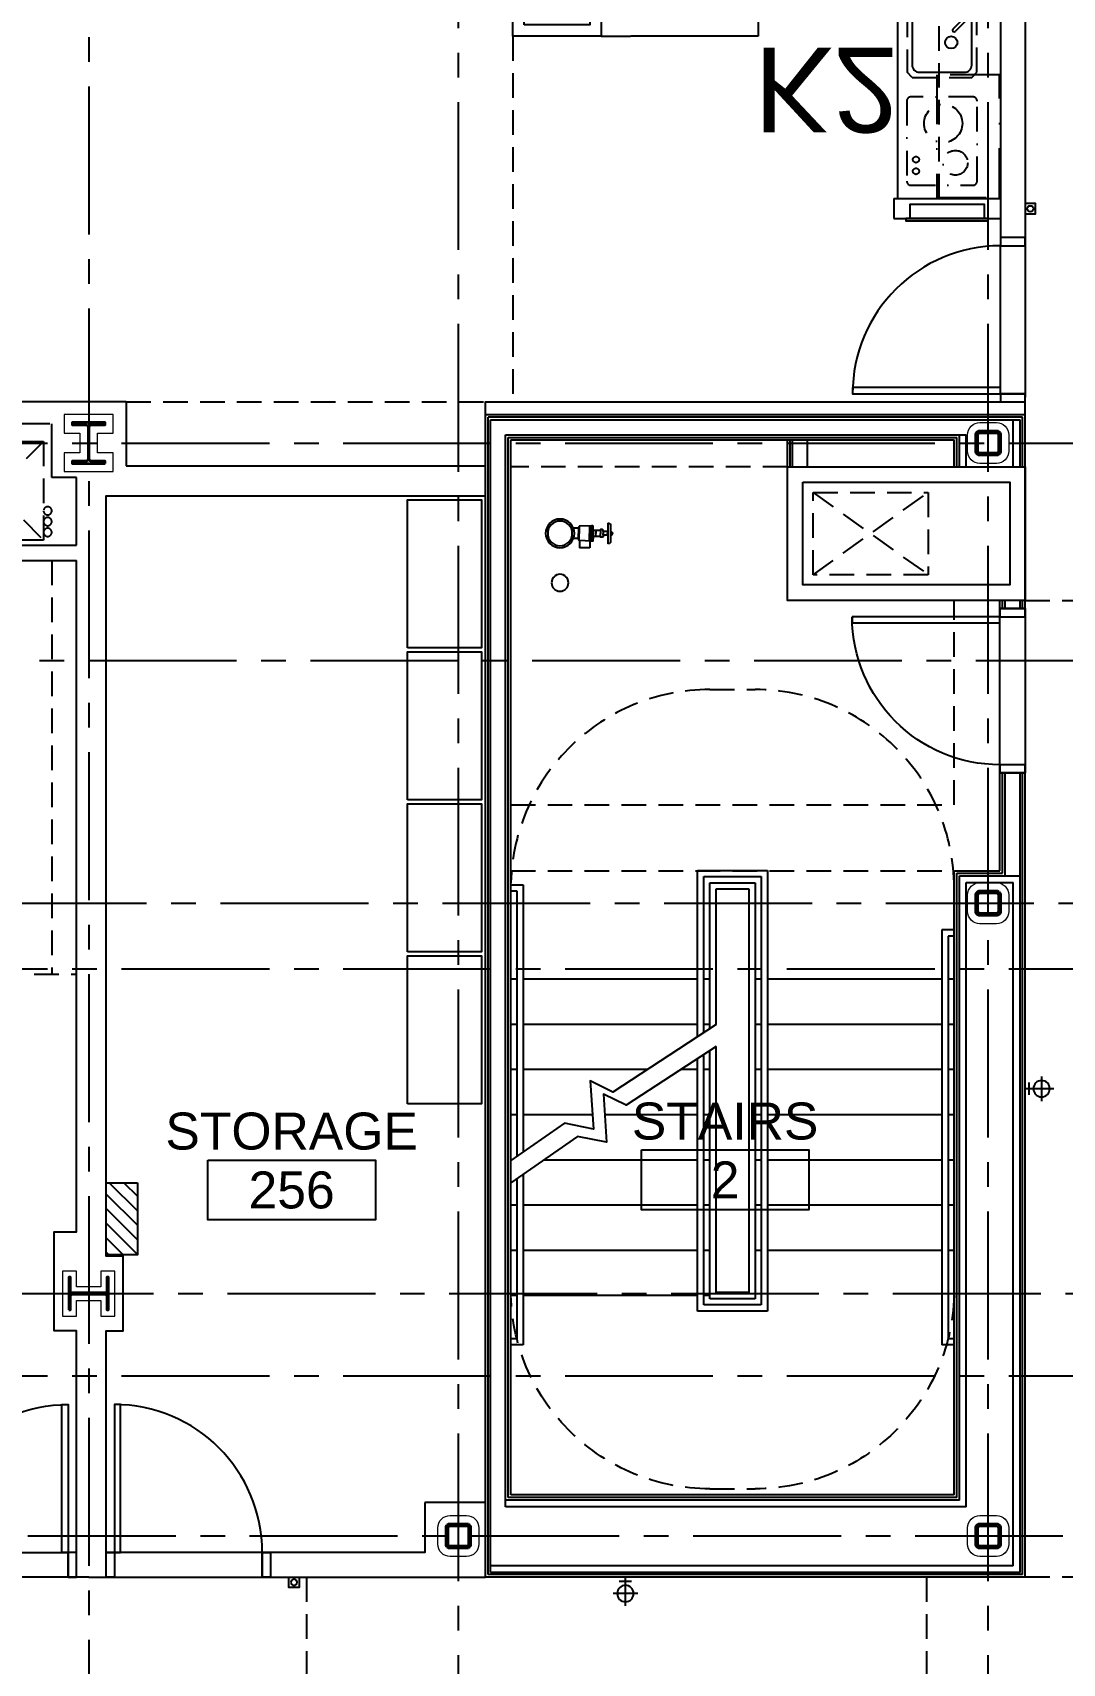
# Model space of a CAD drawing. Header units: inches. Extents: x -3700 to 348, y -844 to 2341.
# Drawn here: x -577.7 to -326.9, y 308 to 704.9 of the extents above; entities that cross this region are included whole.
import ezdxf
from ezdxf.enums import TextEntityAlignment as Align
from ezdxf.xclip import XClip

# ---------------------------------------------------------------- set-up
doc = ezdxf.new("R2010")
doc.units = ezdxf.units.IN
doc.header["$LTSCALE"] = 48
doc.header["$MEASUREMENT"] = 0
doc.header["$XCLIPFRAME"] = 0
for name, pattern in [('CENTER2', [1.125, 0.75, -0.125, 0.125, -0.125]), ('DASHDOT2', [0.5, 0.25, -0.125, 0, -0.125]), ('HIDDEN', [0.375, 0.25, -0.125]), ('HIDDEN2', [0.1875, 0.125, -0.0625])]:
    doc.linetypes.add(name, pattern=pattern)
doc.layers.get('0').update_dxf_attribs({"color": 253})
doc.layers.get('Defpoints').update_dxf_attribs({"color": 253})
for name, color, linetype, lineweight in [('A-Detl-Hatch', 253, 'Continuous', 18), ('S-Detl-Hatch', 253, 'Continuous', 18), ('S-Detl-Wide', 253, 'Continuous', 35)]:
    doc.layers.add(name, color=color, linetype=linetype, lineweight=lineweight)
for name, color, linetype in [('A-Door', 253, 'Continuous'), ('A-Door-Head', 253, 'Continuous'), ('A-Eqpm', 253, 'Continuous'), ('A-Eqpm-NIC', 253, 'DASHDOT2'), ('A-Flor-Case', 253, 'Continuous'), ('A-Flor-Case-Hidden', 253, 'HIDDEN2'), ('A-Flor-Hral', 253, 'Continuous'), ('A-Flor-Outline', 253, 'Continuous'), ('A-Flor-Ovhd', 253, 'HIDDEN2'), ('A-Flor-Pfix', 253, 'Continuous'), ('A-Flor-Soffit', 253, 'HIDDEN2'), ('A-Flor-Spcl', 253, 'Continuous'), ('A-Flor-Strs', 253, 'Continuous'), ('A-Flor-Wall Mtd Fixture', 253, 'Continuous'), ('A-Grid(3-32)', 253, 'CENTER2'), ('A-HVAC', 253, 'HIDDEN2'), ('A-Tag-Rm(3-32)', 253, 'Continuous'), ('A-Wall-Full', 253, 'Continuous'), ('A-Wall-Hatch', 253, 'Continuous'), ('S-Grid-Iden', 253, 'Continuous')]:
    doc.layers.add(name, color=color, linetype=linetype)
doc.layers.add('G-Anno-View', color=253, linetype='Continuous', lineweight=18, plot=False)
doc.styles.add('G1DIM', font='arial.ttf')
doc.styles.get("Standard").update_dxf_attribs({"font": 'arial.ttf'})

# ---------------------------------------------------------------- blocks, each defined once
blk = doc.blocks.new('*U30')
at = {"layer": 'A-Detl-Hatch'}
h = blk.add_hatch(dxfattribs=at)
h.set_pattern_fill('ANSI32', color=256, scale=6, style=0)
h.set_pattern_definition([(45, (-3, 0), (-1.591, 1.591), []), (45, (-1.9393, 0), (-1.591, 1.591), [])])
edge = h.paths.add_edge_path(flags=0)
edge.add_line((-2, -0.5), (2, -0.5))
edge.add_arc((2, -1), 0.5, 0, 90, ccw=False)
edge.add_line((2.5, -1), (2.5, -5))
edge.add_arc((2, -5), 0.5, -90, 0, ccw=False)
edge.add_line((2, -5.5), (-2, -5.5))
edge.add_arc((-2, -5), 0.5, 180, 270, ccw=False)
edge.add_line((-2.5, -5), (-2.5, -1))
edge.add_arc((-2, -1), 0.5, 90, 180, ccw=False)
edge = h.paths.add_edge_path(flags=0)
edge.add_line((-2, 0), (2, 0))
edge.add_arc((2, -1), 1, 0, 90, ccw=False)
edge.add_line((3, -1), (3, -5))
edge.add_arc((2, -5), 1, -90, 0, ccw=False)
edge.add_line((2, -6), (-2, -6))
edge.add_arc((-2, -5), 1, 180, 270, ccw=False)
edge.add_line((-3, -5), (-3, -1))
edge.add_arc((-2, -1), 1, 90, 180, ccw=False)
at = {"color": 0, "linetype": 'ByBlock'}
for points in [[(-2, 0), (2, 0, -0.414214), (3, -1), (3, -5, -0.414214), (2, -6), (-2, -6, -0.414214), (-3, -5), (-3, -1, -0.414214)], [(-2, -0.5), (2, -0.5, -0.414214), (2.5, -1), (2.5, -5, -0.414214), (2, -5.5), (-2, -5.5, -0.414214), (-2.5, -5), (-2.5, -1, -0.414214)]]:
    blk.add_lwpolyline(points, format="xyb", close=True, dxfattribs=at)
blk = doc.blocks.new('HSS 6X6')
at = {"layer": 'S-Detl-Hatch'}
blk.add_lwpolyline([(13836.95, -7384.91), (13840.95, -7384.91, -0.414214), (13843.95, -7387.91), (13843.95, -7391.91, -0.414214), (13840.95, -7394.91), (13836.95, -7394.91, -0.414214), (13833.95, -7391.91), (13833.95, -7387.91, -0.414214)], format="xyb", close=True, dxfattribs=at)
at = {"layer": 'S-Detl-Wide'}
blk.add_blockref('*U30', (13838.95, -7386.91), dxfattribs=at)
blk = doc.blocks.new('*U9')
at = {"layer": 'A-Detl-Hatch'}
h = blk.add_hatch(dxfattribs=at)
h.set_pattern_fill('ANSI32', color=256, scale=6, style=0)
h.set_pattern_definition([(45, (0, -4.865), (-1.591, 1.591), []), (45, (1.0607, -4.865), (-1.591, 1.591), [])])
edge = h.paths.add_edge_path()
edge.add_line((3.98, -9.73), (3.98, -9.295))
edge.add_line((3.98, -9.295), (0.645, -9.295))
edge.add_arc((0.645, -8.795), 0.5, 180, 270, ccw=False)
edge.add_line((0.145, -8.795), (0.145, -0.935))
edge.add_arc((0.645, -0.935), 0.5, 90, 180, ccw=False)
edge.add_line((0.645, -0.435), (3.98, -0.435))
edge.add_line((3.98, -0.435), (3.98, 0))
edge.add_line((3.98, 0), (-3.98, 0))
edge.add_line((-3.98, 0), (-3.98, -0.435))
edge.add_line((-3.98, -0.435), (-0.645, -0.435))
edge.add_arc((-0.645, -0.935), 0.5, 0, 90, ccw=False)
edge.add_line((-0.145, -0.935), (-0.145, -8.795))
edge.add_arc((-0.645, -8.795), 0.5, -90, 0, ccw=False)
edge.add_line((-0.645, -9.295), (-3.98, -9.295))
edge.add_line((-3.98, -9.295), (-3.98, -9.73))
edge.add_line((-3.98, -9.73), (3.98, -9.73))
at = {"color": 0, "linetype": 'ByBlock'}
blk.add_lwpolyline([(3.98, -9.73), (3.98, -9.295), (0.645, -9.295, -0.4142136), (0.145, -8.795), (0.145, -0.935, -0.4142136), (0.645, -0.435), (3.98, -0.435), (3.98, 0), (-3.98, 0), (-3.98, -0.435), (-0.645, -0.435, -0.4142136), (-0.145, -0.935), (-0.145, -8.795, -0.4142136), (-0.645, -9.295), (-3.98, -9.295), (-3.98, -9.73)], format="xyb", close=True, dxfattribs=at)
blk = doc.blocks.new('W10X33')
at = {"layer": 'S-Detl-Hatch'}
blk.add_lwpolyline([(13773.28, -7309.78), (13773.28, -7306.34), (13769.45, -7306.34), (13769.45, -7300.48), (13773.28, -7300.48), (13773.28, -7297.05), (13762.32, -7297.05), (13762.32, -7300.48), (13766.16, -7300.48), (13766.16, -7306.34), (13762.32, -7306.34), (13762.32, -7309.78)], close=True, dxfattribs=at)
at = {"layer": 'S-Detl-Wide'}
blk.add_blockref('*U9', (13767.8, -7298.55), dxfattribs=at)
blk = doc.blocks.new('*U18')
at = {"layer": 'A-Detl-Hatch'}
h = blk.add_hatch(dxfattribs=at)
h.set_pattern_fill('ANSI32', color=256, scale=6, style=0)
h.set_pattern_definition([(45, (0, -4.96), (-1.591, 1.591), []), (45, (1.0607, -4.96), (-1.591, 1.591), [])])
edge = h.paths.add_edge_path()
edge.add_line((3.9925, -9.92), (3.9925, -9.39))
edge.add_line((3.9925, -9.39), (0.6575, -9.39))
edge.add_arc((0.6575, -8.89), 0.5, 180, 270, ccw=False)
edge.add_line((0.1575, -8.89), (0.1575, -1.03))
edge.add_arc((0.6575, -1.03), 0.5, 90, 180, ccw=False)
edge.add_line((0.6575, -0.53), (3.9925, -0.53))
edge.add_line((3.9925, -0.53), (3.9925, 0))
edge.add_line((3.9925, 0), (-3.9925, 0))
edge.add_line((-3.9925, 0), (-3.9925, -0.53))
edge.add_line((-3.9925, -0.53), (-0.6575, -0.53))
edge.add_arc((-0.6575, -1.03), 0.5, 0, 90, ccw=False)
edge.add_line((-0.1575, -1.03), (-0.1575, -8.89))
edge.add_arc((-0.6575, -8.89), 0.5, -90, 0, ccw=False)
edge.add_line((-0.6575, -9.39), (-3.9925, -9.39))
edge.add_line((-3.9925, -9.39), (-3.9925, -9.92))
edge.add_line((-3.9925, -9.92), (3.9925, -9.92))
at = {"color": 0, "linetype": 'ByBlock'}
blk.add_lwpolyline([(3.9925, -9.92), (3.9925, -9.39), (0.6575, -9.39, -0.41421356), (0.1575, -8.89), (0.1575, -1.03, -0.41421356), (0.6575, -0.53), (3.9925, -0.53), (3.9925, 0), (-3.9925, 0), (-3.9925, -0.53), (-0.6575, -0.53, -0.41421356), (-0.1575, -1.03), (-0.1575, -8.89, -0.41421356), (-0.6575, -9.39), (-3.9925, -9.39), (-3.9925, -9.92)], format="xyb", close=True, dxfattribs=at)
blk = doc.blocks.new('w10x39')
at = {"layer": 'S-Detl-Hatch'}
blk.add_lwpolyline([(13843.55, -7311.37), (13843.55, -7306.84), (13839.72, -7306.84), (13839.72, -7301.98), (13843.55, -7301.98), (13843.55, -7297.45), (13831.57, -7297.45), (13831.57, -7301.98), (13835.4, -7301.98), (13835.4, -7306.84), (13831.57, -7306.84), (13831.57, -7311.37)], close=True, dxfattribs=at)
at = {"layer": 'S-Detl-Wide'}
blk.add_blockref('*U18', (13837.56, -7299.45), dxfattribs=at)
blk = doc.blocks.new('2ND FLOOR - STRUCTURAL GRID')
at = {"layer": 'A-Grid(3-32)'}
for p, q in [((11120.5, -7426.01), (11120.5, -9409.77)), ((11210.5, -9409.77), (11210.5, -7426.01)), ((11339.5, -9409.77), (11339.5, -7426.01)), ((8104.5, -8592.75), (11912.5, -8592.75)), ((11912.5, -8645.75), (8104.5, -8645.75)), ((8128.61, -8704.75), (11888.38, -8704.75)), ((8104.5, -8720.75), (11912.5, -8720.75)), ((8130.3, -8799.75), (11886.7, -8799.75)), ((8104.5, -8819.75), (11912.5, -8819.75)), ((11897.69, -8858.75), (8119.31, -8858.75))]:
    blk.add_line(p, q, dxfattribs=at)
at = {"rotation": 270}
blk.add_blockref('W10X33', (18423.91, 4968.05), dxfattribs=at)
at = {"layer": 'S-Grid-Iden'}
for name, p in [('w10x39', (-2717.06, -1288.34)), ('HSS 6X6', (-2499.45, -1202.84)), ('HSS 6X6', (-2499.45, -1314.84)), ('HSS 6X6', (-2628.45, -1468.84)), ('HSS 6X6', (-2499.45, -1468.84)), ('HSS 6X6', (-2499.45, -1468.84))]:
    blk.add_blockref(name, p, dxfattribs=at)
blk = doc.blocks.new('36in door')
blk.add_lwpolyline([(-1.5, -36), (0, -36), (0, 0), (-1.5, 0)], close=True)
blk.add_arc((0, 0), 36, 180, 270)
blk = doc.blocks.new('HVAC UNIT NICHE')
at = {"layer": 'A-Door-Head'}
blk.add_lwpolyline([(4, 0), (28.5, 0), (28.5, -3.75), (4, -3.75)], close=True, dxfattribs=at)
at = {"layer": 'A-HVAC'}
for p, q in [((4.25, 0), (28.25, -24)), ((4.25, -24), (28.25, 0))]:
    blk.add_line(p, q, dxfattribs=at)
for points in [[(3.25, 0), (29.25, 0), (29.25, 0.5), (3.25, 0.5)], [(4.25, -24), (28.25, -24), (28.25, 0), (4.25, 0)]]:
    blk.add_lwpolyline(points, close=True, dxfattribs=at)
for centre in [(21.13, -25), (23.75, -25), (26.36, -25)]:
    blk.add_circle(centre, 1, dxfattribs=at)
at = {"layer": 'A-Wall-Full'}
for p, q in [((4, 0), (0, 0)), ((4, -3.75), (4, 0)), ((28.5, 0), (33.25, 0)), ((28.5, -3.75), (28.5, 0)), ((33.25, 0), (33.25, -26)), ((4, -3.75), (0, -3.75)), ((28.5, -3.75), (29.5, -3.75)), ((29.5, -3.75), (29.5, -26))]:
    blk.add_line(p, q, dxfattribs=at)
blk = doc.blocks.new('Plumbing Chase')
at = {"layer": 'A-Flor-Outline', "linetype": 'HIDDEN2', "ltscale": 0.5}
blk.add_lwpolyline([(0.625, 0), (6.625, 0), (6.625, 24), (0.625, 24)], close=True, dxfattribs=at)
blk = doc.blocks.new('18in door')
blk.add_lwpolyline([(0, 0), (1.5, 0), (1.5, 18), (0, 18)], close=True)
blk.add_arc((0, 0), 18, 0, 90)
blk = doc.blocks.new('Single 12x6 HVAC Shaft')
at = {"layer": 'A-Flor-Outline'}
blk.add_lwpolyline([(3.75, 17.75), (11.75, 17.75), (11.75, 3.75), (3.75, 3.75)], close=True, dxfattribs=at)
at = {"layer": 'A-HVAC'}
for p, q in [((4.75, 16.75), (10.75, 4.75)), ((4.75, 4.75), (10.75, 16.75))]:
    blk.add_line(p, q, dxfattribs=at)
blk.add_lwpolyline([(4.75, 16.75), (10.75, 16.75), (10.75, 4.75), (4.75, 4.75)], close=True, dxfattribs=at)
at = {"layer": 'A-Wall-Full'}
for points in [[(0, 21.5), (15.5, 21.5), (15.5, 0), (0, 0)], [(2.75, 18.75), (12.75, 18.75), (12.75, 2.75), (2.75, 2.75)]]:
    blk.add_lwpolyline(points, close=True, dxfattribs=at)
blk = doc.blocks.new('wall sconce')
for p, q in [((-1, 0), (4.625, 0)), ((2, -2.625), (2, 2.625))]:
    blk.add_line(p, q)
blk.add_circle((2, 0), 1.875)
blk = doc.blocks.new('sink1915rear')
for p, q in [((-6, -4.54), (-3.61, -6.94)), ((-5.78, -4.41), (-3.96, -6.23)), ((-5.6, -4.24), (-3.78, -6.05)), ((-5.47, -4.01), (-3.08, -6.41)), ((-3.96, -6.23), (-3.78, -6.05)), ((-3.61, -6.94), (-3.08, -6.41))]:
    blk.add_line(p, q)
blk.add_circle((-6.35, -3.67), 0.938)
for points, knots in [([(0, -3.91), (-0.41, -3.93), (-1.23, -3.96), (-2.41, -4.2), (-3.48, -4.57), (-4.13, -4.89), (-4.43, -5.06)], [0, 0, 0, 0, 1.238365, 2.448444, 3.606048, 4.621257, 4.621257, 4.621257, 4.621257]), ([(-5.07, -5.48), (-5.16, -5.54), (-5.5, -5.8), (-6.03, -6.29), (-6.6, -6.99), (-7.03, -7.71), (-7.32, -8.45), (-7.5, -9.2), (-7.56, -9.95), (-7.5, -10.7), (-7.32, -11.45), (-7.03, -12.19), (-6.6, -12.91), (-6.03, -13.61), (-5.33, -14.26), (-4.48, -14.84), (-3.5, -15.33), (-2.41, -15.7), (-1.23, -15.95), (-0.41, -15.98), (0, -15.99)], [5.387657, 5.387657, 5.387657, 5.387657, 5.72094, 6.671915, 7.55893, 8.391939, 9.182354, 9.943851, 10.690053, 11.436458, 12.198524, 12.989815, 13.823917, 14.712127, 15.664288, 16.687236, 17.780855, 18.938437, 20.147416, 21.38303, 21.38303, 21.38303, 21.38303])]:
    blk.add_open_spline(points, degree=3, knots=knots)
for points in [[(0, -3.91), (1.24, -3.99), (2.42, -4.23), (3.52, -4.61), (4.49, -5.1), (5.33, -5.68), (6.03, -6.32), (6.59, -7.01), (7.01, -7.73), (7.31, -8.46), (7.48, -9.21), (7.54, -9.95), (7.48, -10.69), (7.31, -11.44), (7.01, -12.17), (6.59, -12.89), (6.03, -13.58), (5.33, -14.22), (4.49, -14.81), (3.51, -15.3), (2.42, -15.67), (1.23, -15.91), (0, -15.99)], [(0, -9.7), (-0.48, -9.61), (-0.88, -9.34), (-1.15, -8.93), (-1.25, -8.45), (-1.15, -7.97), (-0.88, -7.57), (-0.48, -7.3), (0, -7.2)], [(0, -7.58), (-0.33, -7.64), (-0.62, -7.83), (-0.81, -8.12), (-0.87, -8.45), (-0.81, -8.79), (-0.62, -9.07), (-0.33, -9.26), (0, -9.33)], [(0, -9.7), (0.48, -9.61), (0.88, -9.34), (1.15, -8.93), (1.25, -8.45), (1.15, -7.97), (0.88, -7.57), (0.48, -7.3), (0, -7.2)], [(0, -7.58), (0.33, -7.64), (0.62, -7.83), (0.81, -8.12), (0.88, -8.45), (0.81, -8.79), (0.62, -9.07), (0.33, -9.26), (0, -9.33)]]:
    blk.add_spline(points, degree=3)
at = {"layer": 'A-Flor-Case-Hidden', "linetype": 'HIDDEN2', "ltscale": 0.25, "extrusion": (0, 0, -1)}
blk.add_ellipse((0, -10.01), major_axis=(-8.56, 0), ratio=0.824818, dxfattribs=at)
blk = doc.blocks.new('41in Std Vanity')
at = {"layer": 'A-Flor-Case'}
for p, q in [((23, 53), (0, 53)), ((0.75, 5), (0.75, 53)), ((23, 5), (23, 53)), ((23, 5), (0, 5))]:
    blk.add_line(p, q, dxfattribs=at)
at = {"layer": 'A-Flor-Case-Hidden'}
for p, q in [((0, 52.25), (22, 52.25)), ((22, 5.75), (22, 52.125)), ((0, 51.5), (21.25, 51.5)), ((0, 50.75), (21.25, 50.75)), ((0, 17.875), (21.25, 17.875)), ((0, 17.125), (21.25, 17.125)), ((0, 16.375), (22, 16.375)), ((21.25, 17.125), (0.75, 17.125)), ((21.25, 16.375), (0.75, 16.375)), ((0, 7.25), (21.25, 7.25)), ((0, 6.5), (21.25, 6.5)), ((0, 5.75), (22, 5.75))]:
    blk.add_line(p, q, dxfattribs=at)
for points in [[(21.25, 50.75), (22, 50.75), (22, 52.25), (21.25, 52.25)], [(21.25, 17.875), (22, 17.875), (22, 16.375), (21.25, 16.375)], [(21.25, 7.25), (22, 7.25), (22, 5.75), (21.25, 5.75)]]:
    blk.add_lwpolyline(points, close=True, dxfattribs=at)
at = {"layer": 'A-Wall-Full'}
for p, q in [((0, 2), (0, 56)), ((0, 56), (23, 56)), ((23, 2), (0, 2))]:
    blk.add_line(p, q, dxfattribs=at)
at = {"layer": 'A-Flor-Pfix', "rotation": 90}
blk.add_blockref('sink1915rear', (2.736, 34.312), dxfattribs=at)
at = {"layer": 'A-Flor-Wall Mtd Fixture', "xscale": -1, "rotation": 90}
blk.add_blockref('wall sconce', (11.5, 56), dxfattribs=at)
at = {"layer": 'A-Flor-Wall Mtd Fixture', "rotation": 90}
blk.add_blockref('wall sconce', (11.5, 2), dxfattribs=at)
blk = doc.blocks.new('Studio Vanity and Closet Typ')
at = {"layer": 'A-Door'}
for points in [[(-50.51, -69), (-50.51, -72.75), (-52.51, -72.75), (-52.51, -69)], [(-14.51, -69), (-14.51, -72.75), (-12.51, -72.75), (-12.51, -69)]]:
    blk.add_lwpolyline(points, close=True, dxfattribs=at)
at = {"layer": 'A-Door-Head'}
blk.add_lwpolyline([(-50.5, -69), (-50.5, -72.75), (-14.5, -72.75), (-14.5, -69)], close=True, dxfattribs=at)
at = {"layer": 'A-Flor-Ovhd'}
for p, q in [((-12.63, -81.96), (-54.88, -81.96)), ((-12.63, -85.96), (-54.88, -85.96)), ((-12.63, -86.96), (-54.88, -86.96))]:
    blk.add_line(p, q, dxfattribs=at)
at = {"layer": 'A-Flor-Soffit'}
blk.add_line((-59.75, -23), (-59.75, -69), dxfattribs=at)
at = {"layer": 'A-Wall-Full'}
for p, q in [((-56, 0), (-56, -23)), ((0, 0), (0, -23)), ((-56, -23), (-59.75, -23)), ((-59.75, -69), (-50.5, -69)), ((-59.75, -101.63), (-59.75, -69)), ((-50.51, -69), (-50.51, -72.75)), ((-14.51, -69), (-14.51, -72.75)), ((-14.5, -69), (3, -69)), ((3, -101.63), (3, -69)), ((-54.88, -72.75), (-50.51, -72.75)), ((-54.88, -94.38), (-54.88, -72.75)), ((-12.51, -72.75), (-14.51, -72.75)), ((-12.5, -80.13), (-12.5, -72.75)), ((-54.88, -94.38), (-12.5, -94.38)), ((-59.75, -101.63), (3, -101.63))]:
    blk.add_line(p, q, dxfattribs=at)
at = {"xscale": -1}
for name, p, rotation in [('41in Std Vanity', (0, 0), 90), ('Plumbing Chase', (-37.75, -101.63), 270)]:
    blk.add_blockref(name, p, dxfattribs=dict(at, rotation=rotation))
blk.add_blockref('Single 12x6 HVAC Shaft', (3, -101.63), dxfattribs=at)
at = {"layer": 'A-Door'}
blk.add_blockref('18in door', (-50.51, -69), dxfattribs=at)
at = {"layer": 'A-Door', "xscale": -1}
blk.add_blockref('18in door', (-14.51, -69), dxfattribs=at)
at = {"layer": 'G-Anno-View', "insert": (-44.22, -34.95), "char_height": 20.581, "width": 161.6877, "attachment_point": 1, "style": 'G1DIM'}
blk.add_mtext('A1', dxfattribs=at)
blk = doc.blocks.new('refrigerator')
blk.add_line((-30.125, 0), (-30.125, -29.5))
for points in [[(-32.125, -29.5), (0, -29.5), (0, 0), (-32.125, 0)], [(-34.125, -3.75), (-32.125, -3.75), (-32.125, -2.25), (-34.125, -2.25)], [(-59.625, -31.5), (-59.625, -29.5), (-30.125, -29.5), (-30.125, -31.5)]]:
    blk.add_lwpolyline(points, close=True)
blk.add_arc((-30.125, -29.5), 29.5, 90, 183.88744)
blk = doc.blocks.new('kitchen faucet')
for p, q in [((0.93, 0.38), (8.38, 0.38)), ((1, 0.12), (4, 0.12)), ((4, -0.12), (4, 0.12)), ((0.93, -0.38), (8.38, -0.38)), ((1, -0.12), (4, -0.12))]:
    blk.add_line(p, q)
blk.add_circle((0, 0), 1)
blk.add_arc((8.38, 0), 0.375, 270, 90)
blk = doc.blocks.new('kitchen sink')
blk.add_lwpolyline([(-14.94, -6.97, 0.143329), (-14, -7.25), (-3, -7.25, 0.414214), (-1.25, -5.5), (-1.25, 5.5, 0.414214), (-3, 7.25), (-14, 7.25, 0.414214), (-15.75, 5.5), (-15.75, -5.5, 0.143329), (-15.47, -6.44, 0.143329)], format="xyb")
blk.add_circle((-10.75, 0), 1.5)
at = {"layer": 'A-Flor-Case-Hidden'}
for p, q in [((-15.75, 8.5), (-17, 7.25)), ((-1.25, 8.5), (0, 7.25)), ((-16.64, -7.61), (-17, -7.25)), ((-1.25, -8.5), (0, -7.25)), ((-15.75, -8.5), (-16.11, -8.14))]:
    blk.add_line(p, q, dxfattribs=at)
for points in [[(-1.25, 8.5), (-15.75, 8.5)], [(-17, 7.25), (-17, -7.25)], [(0, -7.25), (0, 7.25)], [(-15.75, -8.5), (-1.25, -8.5)]]:
    blk.add_lwpolyline(points, dxfattribs=at)
at = {"rotation": 45.00000000000001}
blk.add_blockref('kitchen faucet', (-17.38, -8.88), dxfattribs=at)
blk = doc.blocks.new('cooktop')
at = {"ltscale": 0.5}
blk.add_lwpolyline([(-7.56, -21.5), (7.56, -21.5, 0.414214), (8.56, -20.5), (8.56, -1, 0.414214), (7.56, 0), (-7.56, 0, 0.414214), (-8.56, -1), (-8.56, -20.5, 0.414214)], format="xyb", close=True, dxfattribs=at)
for centre, radius in [((-3.27, -5.47), 3), ((6.32, -3.4), 0.75), ((6.32, -6.24), 0.75), ((-0.31, -15.05), 4.66)]:
    blk.add_circle(centre, radius, dxfattribs=at)
blk = doc.blocks.new('Studio Kitchen 1')
at = {"layer": 'A-Eqpm'}
for points in [[(-28.25, -99.75), (-10.25, -99.75), (-10.25, -96.25), (-28.25, -96.25)], [(-29.25, -99.75), (-9.25, -99.75), (-9.25, -100.25), (-29.25, -100.25)]]:
    blk.add_lwpolyline(points, close=True, dxfattribs=at)
at = {"layer": 'A-Eqpm-NIC'}
for points in [[(-47.88, -5.13), (-47.88, -20.38), (-77.75, -20.38), (-77.75, -5.13)], [(-2, -6.88), (-2, -30.88), (-26, -30.88), (-26, -6.88)]]:
    blk.add_lwpolyline(points, close=True, dxfattribs=at)
at = {"layer": 'A-Flor-Case'}
for p, q in [((-78, -29.88), (0, -29.88)), ((-3.13, -63.88), (-3.13, -94.88)), ((-3.13, -63.88), (-0.13, -63.88)), ((-3.13, -64.63), (-0.13, -64.63)), ((-2.38, -64.63), (-2.38, -94.88))]:
    blk.add_line(p, q, dxfattribs=at)
at = {"layer": 'A-Flor-Ovhd'}
for p, q in [((0, -19.88), (-77.75, -19.88)), ((-3.13, -63.88), (-34.75, -63.88))]:
    blk.add_line(p, q, dxfattribs=at)
at = {"layer": 'A-Wall-Full'}
for p, q in [((-78, -4.88), (0, -4.88)), ((-78, -30.13), (-78, -4.88)), ((0, -4.88), (0, -94.88)), ((-34.75, -63.88), (-38.5, -63.88)), ((-38.5, -63.88), (-38.5, -99.75)), ((-34.75, -63.88), (-34.75, -94.88)), ((0, -94.88), (-34.75, -94.88)), ((0, -99.75), (-38.5, -99.75))]:
    blk.add_line(p, q, dxfattribs=at)
at = {"layer": 'A-Eqpm-NIC', "extrusion": (0, 0, -1), "zscale": -1, "rotation": 270}
for name, p in [('cooktop', (74.75, -19.13)), ('refrigerator', (33.75, -92.88))]:
    blk.add_blockref(name, p, dxfattribs=at)
at = {"layer": 'A-Flor-Pfix', "extrusion": (0, 0, -1), "zscale": -1, "rotation": 270}
blk.add_blockref('kitchen sink', (40, -27.63), dxfattribs=at)
at = {"layer": 'G-Anno-View', "insert": (-70.96, -43.5), "char_height": 20.581, "width": 161.6877, "attachment_point": 1, "style": 'G1DIM'}
blk.add_mtext('K1', dxfattribs=at)
blk = doc.blocks.new('shower head')
for p, q in [((0.5, 0.25), (4.48, 0.25)), ((6.04, 1.5), (4.5, 1.5)), ((0.5, -0.25), (4.48, -0.25)), ((6.02, -1.5), (4.49, -1.5))]:
    blk.add_line(p, q)
blk.add_lwpolyline([(0, -1.12), (0.5, -1.12), (0.5, 1.12), (0, 1.12)], close=True)
at = {"extrusion": (0, 0, -1)}
for centre, start_param, end_param in [((4.5, 0), 4.878708, 10.826996), ((6.02, 0), 6.265998, 9.430839)]:
    blk.add_ellipse(centre, major_axis=(0, 1.5), ratio=0.483735, start_param=start_param, end_param=end_param, dxfattribs=at)
blk.add_open_spline([(4.48, 0.25), (4.49, 0.2), (4.49, 0.16), (4.49, 0.11), (4.5, 0.04), (4.5, -0.04), (4.49, -0.11), (4.49, -0.16), (4.49, -0.21), (4.48, -0.25)], degree=3, knots=[7.6339989, 7.6339989, 7.6339989, 7.6339989, 7.7552894, 7.7552894, 7.7552894, 7.9540134, 7.9540134, 7.9540134, 8.074038, 8.074038, 8.074038, 8.074038])
blk = doc.blocks.new('shower door')
at = {"layer": 'A-Flor-Case'}
for p, q in [((-31, -1), (-31, 0)), ((-29, 0), (-31, 0)), ((-29, -1), (-29, 0)), ((0, 0), (-2, 0)), ((-2, 0), (-2, -1)), ((-59.99, -1.26), (-57.99, -1.26)), ((-59.99, -2.26), (-57.99, -2.26)), ((-57.99, -2.26), (-57.99, -1.26)), ((-57.99, -1.76), (-31, -1.76)), ((-29, -1), (-31, -1)), ((-31, -1.26), (-29, -1.26)), ((-31, -2.26), (-31, -1.26)), ((-31, -2.26), (-29, -2.26)), ((-2, -0.5), (-29, -0.5)), ((-29, -1.26), (-29, -2.26)), ((0, -1), (-2, -1)), ((-2, -1), (0, -1))]:
    blk.add_line(p, q, dxfattribs=at)
blk = doc.blocks.new('30x34 shower')
at = {"layer": 'A-Flor-Pfix'}
for p, q in [((0, -34), (0, 0)), ((60, 0), (0, 0)), ((60, -34), (60, 0)), ((1.5, -3), (1.5, -29.5)), ((28.75, -16.18), (1.94, -1.94)), ((57, -1.5), (3, -1.5)), ((58.06, -1.94), (31.25, -16.18)), ((58.5, -3), (58.5, -29.5)), ((28.75, -17.82), (1.94, -30.56)), ((58.06, -30.56), (31.25, -17.82)), ((57, -31), (3, -31)), ((60, -34), (0, -34))]:
    blk.add_line(p, q, dxfattribs=at)
blk.add_circle((30, -17), 1.5, dxfattribs=at)
for centre, start, end in [((3, -3), 90, 180), ((57, -3), 0, 90), ((3, -29.5), 180, 270), ((57, -29.5), 270, 0)]:
    blk.add_arc(centre, 1.5, start, end, dxfattribs=at)
at = {"xscale": -1, "rotation": 179.9999999999999}
blk.add_blockref('shower door', (60, -34), dxfattribs=at)
at = {"layer": 'A-Flor-Pfix', "rotation": 180.0000000001253}
blk.add_blockref('shower head', (60, -16.5), dxfattribs=at)
blk = doc.blocks.new('Toiliet American Std Cadet Pro')
for p, q in [((0, 8.06), (0, -8.06)), ((5.84, 9.06), (1, 9.06)), ((6.84, 7.9), (6.84, 8.06)), ((7.53, 6.52), (7, 7.36)), ((7.69, -5.98), (7.69, 5.98)), ((6.84, -8.06), (6.84, -7.9)), ((7, -7.36), (7.53, -6.52)), ((1, -9.06), (5.84, -9.06))]:
    blk.add_line(p, q)
for centre, radius, start, end in [((1, 8.06), 1, 90, 180), ((5.84, 8.06), 1, 0, 90), ((7.84, 7.9), 1, 180, 212.4157), ((6.69, 5.98), 1, 0, 32.4157), ((10.89, 10.1), 4.91, 226.8784, 295.5831), ((7.84, -7.9), 1, 147.5844, 180), ((10.89, -10.1), 4.91, 64.417, 133.1217), ((6.69, -5.98), 1, 327.5844, 0), ((1, -8.06), 1, 180, 270), ((5.84, -8.06), 1, 270, 0)]:
    blk.add_arc(centre, radius, start, end)
for start_param, end_param in [(2.197169, 4.086017), (4.086017, 8.480354)]:
    blk.add_ellipse((18.39, 0), major_axis=(9.17, 0), ratio=0.762999, start_param=start_param, end_param=end_param)
blk = doc.blocks.new('Studio Bath 2')
at = {"layer": 'A-Door'}
for points in [[(-81, -21.98), (-81, -19.98), (-76.12, -19.98), (-76.12, -21.98)], [(-81, -59.98), (-81, -57.98), (-76.12, -57.98), (-76.12, -59.98)]]:
    blk.add_lwpolyline(points, close=True, dxfattribs=at)
at = {"layer": 'A-Door-Head'}
blk.add_lwpolyline([(-81, -21.98), (-81, -57.98), (-76.12, -57.98), (-76.12, -21.98)], close=True, dxfattribs=at)
at = {"layer": 'A-Wall-Full'}
for p, q in [((-81, -22), (-81, 6.14)), ((-76.12, -22), (-76.12, 6.14)), ((-76.12, 6.14), (-36, 6.14)), ((-76.12, 6.14), (-36, 6.14)), ((-36, 0), (-36, 6.14)), ((0, 0), (-36, 0)), ((0, -60), (0, 0)), ((-81, -22), (-76.12, -22)), ((-81, -58), (-81, -62.86)), ((-76.12, -58), (-81, -58)), ((-76.12, -58), (-76.12, -60)), ((-76.12, -58), (-76.12, -60)), ((-76.12, -60), (0, -60))]:
    blk.add_line(p, q, dxfattribs=at)
at = {"layer": 'A-Door', "xscale": -1, "rotation": 90}
blk.add_blockref('36in door', (-76.12, -57.98), dxfattribs=at)
at = {"layer": 'A-Flor-Pfix', "xscale": -1, "rotation": 90}
blk.add_blockref('Toiliet American Std Cadet Pro', (-58.12, 5.4), dxfattribs=at)
at = {"layer": 'A-Flor-Pfix', "extrusion": (0, 0, -1), "xscale": -1, "zscale": -1, "rotation": 90}
blk.add_blockref('30x34 shower', (0, 0), dxfattribs=at)
at = {"layer": 'G-Anno-View', "insert": (-66.01, -28.04), "char_height": 20.58, "width": 161.6877, "attachment_point": 1, "style": 'G1DIM'}
blk.add_mtext('A', dxfattribs=at)
blk = doc.blocks.new('King Studio 1')
at = {"layer": 'A-Door'}
for points in [[(183, 6), (181, 6), (181, 0), (183, 0)], [(221, 6), (219, 6), (219, 0), (221, 0)]]:
    blk.add_lwpolyline(points, close=True, dxfattribs=at)
at = {"layer": 'A-Door-Head'}
blk.add_lwpolyline([(183, 6), (219, 6), (219, 0), (183, 0)], close=True, dxfattribs=at)
at = {"layer": 'A-Flor-Soffit'}
for p, q in [((9.1175, 260.635), (188.8825, 260.635)), ((9.1175, 260.635), (9.1175, 146.75)), ((79.115, 146.75), (79.115, 260.635)), ((91.115, 146.75), (91.115, 260.635)), ((215, 247.375), (215, 146.75)), ((111.74, 146.75), (221, 146.75))]:
    blk.add_line(p, q, dxfattribs=at)
at = {"layer": 'A-Wall-Full'}
for p, q in [((9.1175, 280.625), (9.1175, 260.635)), ((214.5675, 280.625), (188.58, 280.625)), ((215.02, 267.635), (215.02, 280.6475)), ((221, 267.635), (215.02, 267.635)), ((221, 251.125), (221, 267.635)), ((3, 146.75), (3, 260.635)), ((3, 260.635), (9.1175, 260.635)), ((214.8825, 251.125), (221, 251.125)), ((214.8825, 247.375), (221, 247.375)), ((33.115, 146.75), (3, 146.75)), ((111.74, 84), (106.385, 84)), ((176.01, 6), (183, 6)), ((183, 0), (183, 6)), ((219, 0), (219, 6)), ((221, 6), (219, 6)), ((-0.74, 0), (183, 0)), ((224, 0), (219, 0))]:
    blk.add_line(p, q, dxfattribs=at)
blk.add_lwpolyline([(221, 6), (221, 59.895), (215.635, 59.895), (215.635, 84), (221, 84), (221, 247.375)], dxfattribs=at)
at = {"xscale": -1, "rotation": 90}
for name, p in [('HVAC UNIT NICHE', (189.02, 280.625)), ('Studio Vanity and Closet Typ', (10.115, 87)), ('Studio Bath 2', (16.26, 6)), ('Studio Kitchen 1', (76.26, 6))]:
    blk.add_blockref(name, p, dxfattribs=at)
at = {"layer": 'A-Door', "xscale": -1, "rotation": 180.0000000000306}
blk.add_blockref('36in door', (219, 6), dxfattribs=at)
blk = doc.blocks.new('Suite Kitchen 1')
at = {"layer": 'A-Eqpm'}
for points in [[(-3, 82.875), (-23, 82.875), (-23, 83.375), (-3, 83.375)], [(-4, 82.875), (-22, 82.875), (-22, 79.375), (-4, 79.375)]]:
    blk.add_lwpolyline(points, close=True, dxfattribs=at)
at = {"layer": 'A-Eqpm-NIC'}
for points in [[(-0.25, 47.875), (-15.5, 47.875), (-15.5, 77.75), (-0.25, 77.75)], [(-2, 2), (-26, 2), (-26, 26), (-2, 26)]]:
    blk.add_lwpolyline(points, close=True, dxfattribs=at)
at = {"layer": 'A-Flor-Case'}
for p, q in [((-25, 78), (-25, 0)), ((-59, 3.25), (-90, 3.25)), ((-59.75, 2.5), (-90, 2.5)), ((-59.75, 3.25), (-59.75, 0)), ((-59, 3.25), (-59, 0))]:
    blk.add_line(p, q, dxfattribs=at)
at = {"layer": 'A-Flor-Ovhd'}
for p, q in [((-15, 0), (-15, 77.75)), ((-59, 3.25), (-59, 34.875))]:
    blk.add_line(p, q, dxfattribs=at)
at = {"layer": 'A-Wall-Full'}
for p, q in [((-26, 82.875), (0, 82.875)), ((-26, 78), (-26, 82.875)), ((-26, 78), (0, 78)), ((0, 0), (0, 78)), ((-93.75, 0), (-93.75, 38.5)), ((-59, 38.5), (-93.75, 38.5)), ((-59, 34.75), (-59, 38.5)), ((-59, 34.75), (-90, 34.75)), ((-90, 0), (-90, 34.75)), ((-90, 0), (0, 0))]:
    blk.add_line(p, q, dxfattribs=at)
at = {"layer": 'A-Eqpm-NIC', "extrusion": (0, 0, -1), "zscale": -1}
for name, p in [('cooktop', (14.25, 74.75)), ('refrigerator', (88, 33.75))]:
    blk.add_blockref(name, p, dxfattribs=at)
at = {"layer": 'A-Flor-Pfix', "extrusion": (0, 0, -1), "zscale": -1}
blk.add_blockref('kitchen sink', (22.75, 40), dxfattribs=at)
at = {"layer": 'G-Anno-View', "insert": (-60.027, 61.887), "char_height": 20.5811, "width": 161.68767, "attachment_point": 1, "style": 'G1DIM'}
blk.add_mtext('K2', dxfattribs=at)
blk = doc.blocks.new('King Suite 3')
at = {"layer": 'A-Door'}
for points in [[(280.62, 48), (280.62, 50), (274.62, 50), (274.62, 48)], [(280.62, 10), (280.62, 12), (274.62, 12), (274.62, 10)]]:
    blk.add_lwpolyline(points, close=True, dxfattribs=at)
at = {"layer": 'A-Door-Head'}
blk.add_lwpolyline([(280.62, 48), (280.62, 12), (274.62, 12), (274.62, 48)], close=True, dxfattribs=at)
at = {"layer": 'A-Flor-Soffit'}
for p, q in [((155.87, 98.98), (155.87, 10)), ((61.74, 10), (149.25, 10))]:
    blk.add_line(p, q, dxfattribs=at)
at = {"layer": 'A-Wall-Full'}
for p, q in [((280.62, 141.3), (280.62, 48)), ((177.37, 98.98), (184.58, 98.98)), ((274.62, 61.41), (274.62, 48)), ((274.62, 48), (280.62, 48)), ((274.62, 12), (274.62, 10)), ((274.62, 12), (280.62, 12)), ((280.62, 12), (280.62, 11.12)), ((61.74, 10), (33.25, 10)), ((61.74, 10), (61.74, -5.58)), ((61.74, -5.58), (149.25, -5.58))]:
    blk.add_line(p, q, dxfattribs=at)
blk.add_lwpolyline([(149.25, -5.58), (149.25, 10), (280.62, 10)], dxfattribs=at)
ref = blk.add_blockref('Suite Kitchen 1', (274.62, 137.48), dxfattribs=dict(xscale=-1, rotation=180))
XClip(ref).set_block_clipping_path([(-90, 0), (0, 83.7218046106)])
at = {"rotation": 90}
blk.add_blockref('Single 12x6 HVAC Shaft', (177.37, 98.98), dxfattribs=at)
at = {"layer": 'A-Door', "extrusion": (0, 0, -1), "xscale": -1, "zscale": -1, "rotation": 90}
blk.add_blockref('36in door', (-274.62, 12), dxfattribs=at)
blk = doc.blocks.new('King Suite 2')
at = {"layer": 'A-Wall-Full'}
blk.add_line((-70, 194.3), (-70, 101), dxfattribs=at)
blk = doc.blocks.new('storage 3')
at = {"layer": 'A-Door'}
for points in [[(-92.37, 6), (-90.37, 6), (-90.37, 0), (-92.37, 0)], [(-54.37, 6), (-52.37, 6), (-52.37, 0), (-54.37, 0)]]:
    blk.add_lwpolyline(points, close=True, dxfattribs=at)
at = {"layer": 'A-Door-Head'}
blk.add_lwpolyline([(-54.37, 6), (-90.37, 6), (-90.37, 0), (-54.37, 0)], close=True, dxfattribs=at)
at = {"layer": 'A-Wall-Full'}
for p, q in [((0, 18.13), (-14.75, 18.13)), ((-90.37, 6), (-90.37, 0)), ((-54.37, 6), (-54.37, 0)), ((-96.62, 0), (-90.37, 0)), ((-54.37, 0), (0, 0))]:
    blk.add_line(p, q, dxfattribs=at)
for points in [[(-90.37, 6), (-92.37, 6), (-92.37, 59.9), (-88.26, 59.9), (-88.26, 78.11), (-92.37, 78.11), (-92.37, 263.17), (0, 263.17)], [(-14.75, 18.13), (-14.75, 6), (-54.37, 6)]]:
    blk.add_lwpolyline(points, dxfattribs=at)
at = {"layer": 'A-Door', "rotation": 180}
blk.add_blockref('36in door', (-90.37, 6), dxfattribs=at)
blk = doc.blocks.new('Rm Tag')
blk.add_lwpolyline([(-0.2124, 0.0759), (0.2124, 0.0759), (0.2124, -0.0759), (-0.2124, -0.0759)], close=True)
for p in [(0, 0.2858), (0, 0.1493), (0, 0)]:
    blk.add_attdef('XXX', text='', height=0.0938).set_placement(p, align=Align.MIDDLE_CENTER)
blk = doc.blocks.new('door sign light')
at = {"layer": 'A-Flor-Wall Mtd Fixture'}
blk.add_lwpolyline([(-1.25, -2.5), (1.25, -2.5), (1.25, 0), (-1.25, 0)], close=True, dxfattribs=at)
blk.add_circle((0, -1.25), 0.75, dxfattribs=at)
blk = doc.blocks.new('wall sconce typ')
for p, q in [((3, 4), (-3, 4)), ((0, 7), (0, 0)), ((-1.5, 1), (1.5, 1))]:
    blk.add_line(p, q)
blk.add_circle((0, 4), 2)
blk = doc.blocks.new('guest corridor ceiling layout')
at = {"layer": 'A-Flor-Soffit'}
for p, q in [((-336, -775.3), (-276, -775.3)), ((-511, -1013), (-511, -1073)), ((-360, -1013), (-360, -1073)), ((-276, -1013), (-336, -1013))]:
    blk.add_line(p, q, dxfattribs=at)
blk.add_blockref('door sign light', (-334.75, -678.75), dxfattribs=at)
at = {"layer": 'A-Flor-Soffit', "xscale": -1, "rotation": 180}
blk.add_blockref('door sign light', (-514, -1015.5), dxfattribs=at)
at = {"layer": 'A-Flor-Wall Mtd Fixture', "xscale": -1, "rotation": 180}
blk.add_blockref('wall sconce typ', (-433.32, -1013), dxfattribs=at)
blk = doc.blocks.new('A$C6DF4342F')
at = {"layer": 'A-HVAC'}
for p, q in [((3.92, 6.13), (31.92, -13.87)), ((3.92, -13.87), (31.92, 6.13))]:
    blk.add_line(p, q, dxfattribs=at)
blk.add_lwpolyline([(3.92, 6.13), (31.92, 6.13), (31.92, -13.87), (3.92, -13.87)], close=True, dxfattribs=at)
blk = doc.blocks.new('Door 36in')
blk.add_lwpolyline([(0, 36), (1.5, 36), (1.5, 0), (0, 0)], close=True)
blk.add_arc((0, 0), 36, 0, 90)
blk = doc.blocks.new('stand-pipe')
for p, q in [((13.75, -16.77), (15.5, -16.77)), ((13.86, -19.27), (15.5, -19.27)), ((15.5, -19.27), (15.5, -16.77)), ((9.81, -24.31), (14.19, -24.31))]:
    blk.add_line(p, q)
for points in [[(10.75, -16.51), (10.75, -15.27)], [(13.25, -16.51), (13.25, -15.27)], [(10.2, -19.63), (10.13, -19.63), (10.25, -16.63)], [(10.13, -19.97), (10.13, -19.74), (12, -19.74)], [(10.15, -19.15), (12, -19.15)], [(10.2, -19.74), (10.2, -19.63)], [(10.2, -19.63), (12, -19.63)], [(10.25, -16.63), (10.75, -16.51), (12, -16.51)], [(10.25, -16.63), (12, -16.63)], [(13.75, -16.63), (13.25, -16.51), (12, -16.51)], [(13.75, -16.63), (12, -16.63)], [(13.85, -19.15), (12, -19.15)], [(13.8, -19.63), (12, -19.63)], [(13.87, -19.97), (13.87, -19.74), (12, -19.74)], [(13.8, -19.63), (13.87, -19.63), (13.75, -16.63)], [(13.8, -19.74), (13.8, -19.63)], [(9.5, -23.68), (14.5, -23.68)], [(11.28, -20.11), (10.13, -19.97), (12, -19.97)], [(11.28, -21.89), (11.28, -20.11), (12, -20.11)], [(11.28, -20.7), (12, -20.7)], [(11.54, -22.51), (12, -22.51)], [(11.65, -23.59), (12, -23.59)], [(12.72, -20.11), (13.87, -19.97), (12, -19.97)], [(12.72, -21.89), (12.72, -20.11), (12, -20.11)], [(12.72, -20.7), (12, -20.7)], [(12.46, -22.51), (12, -22.51)], [(12.35, -23.59), (12, -23.59)], [(11.54, -24.31), (11.54, -24.42), (12, -24.42)], [(12.46, -24.31), (12.46, -24.42), (12, -24.42)]]:
    blk.add_lwpolyline(points)
for points in [[(11.65, -23.68), (11.65, -23.59), (11.54, -23.59), (11.54, -22.51), (11.34, -22.51, -0.214855), (11.05, -22.38), (11.05, -21.89), (12, -21.89)], [(12.35, -23.68), (12.35, -23.59), (12.46, -23.59), (12.46, -22.51), (12.66, -22.51, 0.214855), (12.95, -22.38), (12.95, -21.89), (12, -21.89)], [(11.63, -24.42, 0.424993), (12, -24.77, 0.928807)], [(12.37, -24.42, -0.424993), (12, -24.77, -0.928807)]]:
    blk.add_lwpolyline(points, format="xyb")
for centre, radius in [((12, -12), 3.5), ((12, -12), 3), ((24, -12), 2.06)]:
    blk.add_circle(centre, radius)
for centre, start, end in [((10.15, -23.75), 173.8478, 239.132), ((13.85, -23.75), 300.868, 6.1522)]:
    blk.add_arc(centre, 0.649, start, end)
at = {"layer": 'Defpoints'}
blk.add_point((0, 0), dxfattribs=at)
blk = doc.blocks.new('st clearance 1')
at = {"linetype": 'HIDDEN2'}
blk.add_line((19.5, 48.5), (30.5, 48.5), dxfattribs=at)
for centre, start, end in [((19.5, 0), 90, 178.2277), ((30.5, 0), 1.7723, 90)]:
    blk.add_arc(centre, 48.5, start, end, dxfattribs=at)
blk = doc.blocks.new('st 2nd right')
at = {"layer": 'A-Flor-Hral'}
for p, q in [((45.5, 111.55), (45.5, 152)), ((45.5, 152), (62.5, 152)), ((62.5, 152), (62.5, 44.75)), ((0, 148.5), (3, 148.5)), ((0, 147), (1.5, 147)), ((1.5, 147), (1.5, 82.43)), ((3, 148.5), (3, 83.47)), ((47, 112.53), (47, 150.5)), ((47, 150.5), (61, 150.5)), ((48.5, 113.52), (48.5, 149)), ((48.5, 149), (59.5, 149)), ((50, 114.5), (50, 147.5)), ((50, 147.5), (58, 147.5)), ((58, 147.5), (58, 49.25)), ((59.5, 149), (59.5, 47.75)), ((61, 150.5), (61, 46.25)), ((105, 137.5), (105, 36.5)), ((108, 137.5), (105, 137.5)), ((106.5, 136), (106.5, 38)), ((108, 136), (106.5, 136)), ((47, 46.25), (47, 107.2)), ((48.5, 47.75), (48.5, 108.18)), ((50, 49.25), (50, 109.16)), ((45.5, 44.75), (45.5, 106.21)), ((1.5, 76.97), (1.5, 38)), ((3, 78.01), (3, 36.5)), ((59.5, 47.75), (48.5, 47.75)), ((58, 49.25), (50, 49.25)), ((62.5, 44.75), (45.5, 44.75)), ((61, 46.25), (47, 46.25)), ((1.5, 38), (0, 38)), ((3, 36.5), (0, 36.5)), ((108, 36.5), (105, 36.5)), ((108, 38), (106.5, 38))]:
    blk.add_line(p, q, dxfattribs=at)
for points in [[(50, 114.5), (24.9, 98.04), (19.35, 100.77), (20.12, 89.05), (13.06, 90.45), (0, 81.39)], [(50, 109.16), (28.12, 94.82), (22.57, 97.55), (23.34, 85.83), (16.29, 87.23), (0, 75.93)]]:
    blk.add_lwpolyline(points, dxfattribs=at)
at = {"layer": 'A-Flor-Strs'}
for p, q in [((1.5, 125.5), (0, 125.5)), ((45.5, 125.5), (3, 125.5)), ((48.5, 125.5), (47, 125.5)), ((61, 125.5), (59.5, 125.5)), ((105, 125.5), (62.5, 125.5)), ((108, 125.5), (106.5, 125.5)), ((1.5, 114.5), (0, 114.5)), ((45.5, 114.5), (3, 114.5)), ((48.5, 114.5), (47, 114.5)), ((61, 114.5), (59.5, 114.5)), ((105, 114.5), (62.5, 114.5)), ((108, 114.5), (106.5, 114.5)), ((1.5, 103.5), (0, 103.5)), ((33.23, 103.5), (3, 103.5)), ((45.5, 103.5), (41.36, 103.5)), ((48.5, 103.5), (47, 103.5)), ((61, 103.5), (59.5, 103.5)), ((105, 103.5), (62.5, 103.5)), ((108, 103.5), (106.5, 103.5)), ((1.5, 92.5), (0, 92.5)), ((19.89, 92.5), (3, 92.5)), ((45.5, 92.5), (22.9, 92.5)), ((48.5, 92.5), (47, 92.5)), ((61, 92.5), (59.5, 92.5)), ((105, 92.5), (62.5, 92.5)), ((108, 92.5), (106.5, 92.5)), ((45.5, 81.5), (8.03, 81.5)), ((48.5, 81.5), (47, 81.5)), ((61, 81.5), (59.5, 81.5)), ((105, 81.5), (62.5, 81.5)), ((108, 81.5), (106.5, 81.5)), ((1.5, 70.5), (0, 70.5)), ((45.5, 70.5), (3, 70.5)), ((48.5, 70.5), (47, 70.5)), ((61, 70.5), (59.5, 70.5)), ((105, 70.5), (62.5, 70.5)), ((108, 70.5), (106.5, 70.5)), ((1.5, 59.5), (0, 59.5)), ((45.5, 59.5), (3, 59.5)), ((48.5, 59.5), (47, 59.5)), ((61, 59.5), (59.5, 59.5)), ((105, 59.5), (62.5, 59.5)), ((108, 59.5), (106.5, 59.5)), ((1.5, 48.5), (0, 48.5)), ((45.5, 48.5), (3, 48.5)), ((48.5, 48.5), (47, 48.5))]:
    blk.add_line(p, q, dxfattribs=at)
at = {"layer": 'A-Flor-Pfix', "xscale": -1, "rotation": 90}
blk.add_blockref('stand-pipe', (0, 246), dxfattribs=at)
at = {"layer": 'A-Flor-Strs', "linetype": 'HIDDEN2'}
blk.add_blockref('st clearance 1', (29, 147.5), dxfattribs=at)
at = {"layer": 'A-Flor-Strs', "linetype": 'HIDDEN2', "xscale": -1, "rotation": 180}
blk.add_blockref('st clearance 1', (29, 50), dxfattribs=at)

msp = doc.modelspace()

# ---------------------------------------------------------------- hatches: boundary and pattern name
at = {"layer": 'A-Flor-Spcl'}
h = msp.add_hatch(dxfattribs=at)
h.set_pattern_fill('ANSI31', color=256, scale=20, angle=-450, style=0)
h.set_pattern_definition([(315, (-2533.35, -7800.662), (1.76776695, 1.76776695), [])])
h.paths.add_polyline_path([(-552.14, 424.98), (-552.14, 407.44), (-559.73, 407.44), (-559.73, 424.98)])

# ---------------------------------------------------------------- linework, layer by layer
at = {"layer": 'A-Door'}
for points in [[(-342.13, 562.7), (-336, 562.7), (-336, 564.7), (-342.13, 564.7)], [(-342.13, 524.7), (-336, 524.7), (-336, 526.7), (-342.13, 526.7)]]:
    msp.add_lwpolyline(points, close=True, dxfattribs=at)
at = {"layer": 'A-Door-Head'}
msp.add_lwpolyline([(-342.13, 564.7), (-336, 564.7), (-336, 524.7), (-342.13, 524.7)], close=True, dxfattribs=at)
at = {"layer": 'A-Flor-Case'}
for points in [[(-486.38, 555.17), (-486.38, 591.17), (-468.38, 591.17), (-468.38, 555.17)], [(-486.38, 518.17), (-486.38, 554.17), (-468.38, 554.17), (-468.38, 518.17)], [(-486.38, 481.17), (-486.38, 517.17), (-468.38, 517.17), (-468.38, 481.17)], [(-486.38, 444.17), (-486.38, 480.17), (-468.38, 480.17), (-468.38, 444.17)]]:
    msp.add_lwpolyline(points, close=True, dxfattribs=at)
at = {"layer": 'A-Flor-Soffit'}
for p, q in [((-393.87, 599.2), (-461.25, 599.2)), ((-353.25, 516.97), (-353.25, 566.7)), ((-461.25, 516.97), (-353.25, 516.97)), ((-461.25, 500.91), (-353.25, 500.91))]:
    msp.add_line(p, q, dxfattribs=at)
at = {"layer": 'A-Flor-Spcl'}
msp.add_lwpolyline([(-552.14, 424.98), (-552.14, 407.44), (-559.73, 407.44), (-559.73, 424.98)], close=True, dxfattribs=at)
at = {"layer": 'A-Wall-Full'}
for p, q in [((-467.38, 329), (-467.38, 615)), ((-336, 611.87), (-467.38, 611.87)), ((-336, 564.7), (-336, 615)), ((-461.25, 349), (-461.25, 605.75)), ((-461.25, 605.75), (-353.25, 605.75)), ((-393.87, 599.2), (-393.87, 605.75)), ((-353.25, 599.2), (-353.25, 605.75)), ((-342.13, 564.7), (-342.13, 566.7)), ((-342.13, 564.7), (-336, 564.7)), ((-342.13, 524.7), (-336, 524.7)), ((-342.13, 500.91), (-342.13, 524.7)), ((-336, 329), (-336, 524.7)), ((-353.25, 349), (-353.25, 500.91)), ((-353.25, 500.91), (-342.13, 500.91)), ((-353.25, 349), (-461.25, 349)), ((-336, 329), (-467.38, 329))]:
    msp.add_line(p, q, dxfattribs=at)
for points in [[(-393.87, 599.2), (-336, 599.2), (-336, 566.7), (-393.87, 566.7)], [(-390.12, 595.45), (-339.75, 595.45), (-339.75, 570.45), (-390.12, 570.45)]]:
    msp.add_lwpolyline(points, close=True, dxfattribs=at)
at = {"layer": 'A-Wall-Hatch'}
for p, q in [((-466.75, 329.62), (-466.75, 611.25)), ((-336.63, 611.25), (-466.75, 611.25)), ((-336.63, 599.2), (-336.63, 611.25)), ((-466.13, 330.12), (-466.13, 610.62)), ((-466.13, 610.62), (-337.25, 610.62)), ((-338.88, 599.2), (-338.88, 610.62)), ((-337.25, 599.2), (-337.25, 610.62)), ((-462.5, 346.12), (-462.5, 607)), ((-462.5, 607), (-350.38, 607)), ((-461.88, 348.37), (-461.88, 606.37)), ((-461.88, 606.37), (-352.63, 606.37)), ((-393.25, 599.2), (-393.25, 605.75)), ((-392.62, 599.2), (-392.62, 605.75)), ((-389, 599.2), (-389, 605.75)), ((-352.63, 599.2), (-352.63, 606.37)), ((-352, 599.2), (-352, 607)), ((-350.38, 599.2), (-350.38, 607)), ((-341.5, 564.7), (-341.5, 566.7)), ((-340.88, 564.7), (-340.88, 566.7)), ((-337.25, 564.7), (-337.25, 566.7)), ((-336.63, 564.7), (-336.63, 566.7)), ((-341.5, 500.28), (-341.5, 524.7)), ((-340.88, 499.66), (-340.88, 524.7)), ((-337.25, 330.12), (-337.25, 524.7)), ((-336.63, 329.62), (-336.63, 524.7)), ((-352.63, 348.37), (-352.63, 500.28)), ((-352.63, 500.28), (-341.5, 500.28)), ((-352, 347.75), (-352, 499.66)), ((-352, 499.66), (-337.25, 499.66)), ((-350.38, 346.12), (-350.38, 498.03)), ((-350.38, 498.03), (-338.88, 498.03)), ((-338.88, 331.75), (-338.88, 498.03)), ((-352, 347.75), (-462.5, 347.75)), ((-350.38, 346.12), (-462.5, 346.12)), ((-352.63, 348.37), (-461.88, 348.37)), ((-336.63, 329.62), (-466.75, 329.62)), ((-338.88, 331.75), (-466.13, 331.75)), ((-337.25, 330.12), (-466.13, 330.12))]:
    msp.add_line(p, q, dxfattribs=at)

# ---------------------------------------------------------------- block references
at = {"linetype": 'HIDDEN'}
msp.add_blockref('2ND FLOOR - STRUCTURAL GRID', (-11684.5, 9197.75), dxfattribs=at)
for name, p in [('King Suite 3', (-616.63, 605)), ('King Suite 2', (-266, 552)), ('King Studio 1', (-788, 329)), ('storage 3', (-467.38, 329)), ('st 2nd right', (-461.25, 349))]:
    msp.add_blockref(name, p)
at = {"layer": 'A-Door', "xscale": -1, "rotation": 90}
msp.add_blockref('Door 36in', (-342.13, 562.7), dxfattribs=at)
at = {"layer": 'A-Flor-Soffit'}
msp.add_blockref('guest corridor ceiling layout', (0, 1342), dxfattribs=at)
at = {"layer": 'A-Flor-Wall Mtd Fixture', "xscale": -1, "rotation": 270}
msp.add_blockref('wall sconce typ', (-336, 447.85), dxfattribs=at)
at = {"layer": 'A-HVAC'}
msp.add_blockref('A$C6DF4342F', (-391.55, 586.82), dxfattribs=at)
at = {"layer": 'A-Tag-Rm(3-32)'}
ref = msp.add_blockref('Rm Tag', (-409.05, 425.66), dxfattribs=dict(at, xscale=96, yscale=96, zscale=96))
ref.add_attrib('XXX', 'STAIRS', dxfattribs={"layer": '0', "height": 9}).set_placement((-409.05, 439.99), align=Align.MIDDLE_CENTER)
ref.add_attrib('XXX', '2', dxfattribs={"layer": '0', "height": 9}).set_placement((-409.05, 425.66), align=Align.MIDDLE_CENTER)
ref = msp.add_blockref('Rm Tag', (-514.59, 423.22), dxfattribs=dict(at, xscale=96, yscale=96, zscale=96))
ref.add_attrib('XXX', 'STORAGE', dxfattribs={"layer": '0', "height": 9}).set_placement((-514.59, 437.55), align=Align.MIDDLE_CENTER)
ref.add_attrib('XXX', '256', dxfattribs={"layer": '0', "height": 9}).set_placement((-514.59, 423.22), align=Align.MIDDLE_CENTER)

doc.saveas('drawing.dxf')
